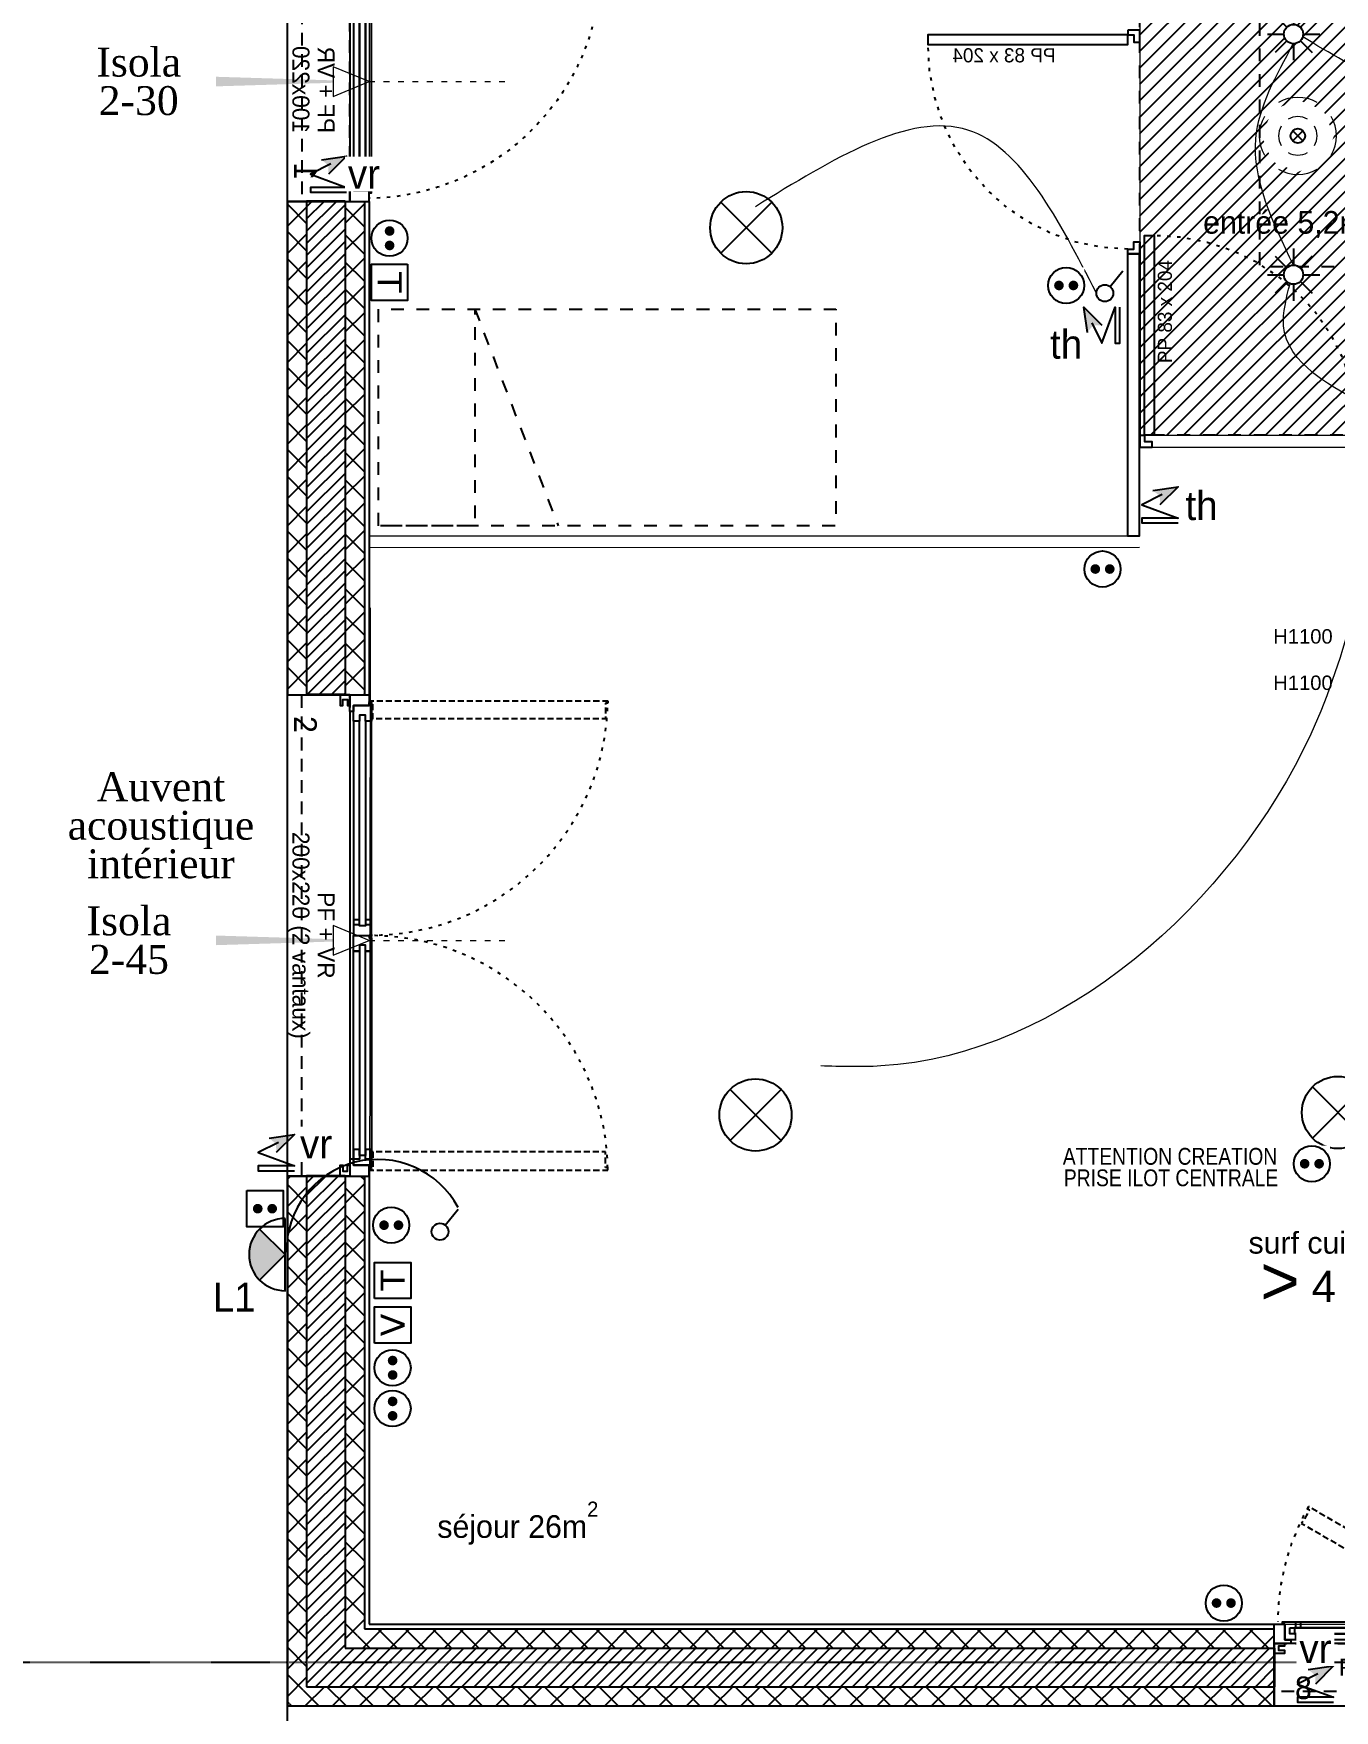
# Model space of a CAD drawing. Header units: centimetres. Extents: x -58072 to 12532, y -30603 to 6224.
# Drawn here: x 8313 to 8854, y 2315 to 3011 of the extents above; entities that cross this region are included whole.
import ezdxf

# ---------------------------------------------------------------- set-up
doc = ezdxf.new("R2010")
doc.units = ezdxf.units.CM
for name, pattern in [('ACAD_ISO03W100', [30, 12, -18]), ('Style de ligne -1', [0.41664, 0.20828, -0.20836]), ('Style de ligne -11', [0.347222, 0.20828, -0.138942]), ('Style de ligne -12', [0.164042, 0.054681, -0.109361]), ('Style de ligne -13', [0.147638, 0.098425, -0.049213]), ('Style de ligne -14', [0.147638, 0.098425, -0.049213]), ('Style de ligne -17', [0.347222, 0.20828, -0.138942]), ('Style de ligne -18', [0.164042, 0.054681, -0.109361]), ('VW-01', [0.41656, 0.20828, -0.20828])]:
    doc.linetypes.add(name, pattern=pattern)
for name, color, linetype in [('B Aménagement intérieur', 252, 'Continuous'), ('B Faux plafonds', 252, 'Continuous'), ('B Faux plafonds_Hatch', 9, 'Continuous'), ('B GÈnÈral_Hatch', 252, 'Continuous'), ('B Général', 252, 'Continuous'), ('C ANNOTATIONS-axes horizontaux', 252, 'Style de ligne -1'), ('C ANNOTATIONS-prestations', 252, 'Continuous'), ('C ANNOTATIONS-texte', 252, 'Continuous'), ('D SURFACES-shab', 252, 'Continuous'), ('prlm-VMC', 93, 'Continuous')]:
    doc.layers.add(name, color=color, linetype=linetype)
for name, color, linetype, lineweight in [('prlm-ELEC-CFA', 1, 'Continuous', 25), ('prlm-ELEC-CFO', 1, 'Continuous', 25), ('prlm-ELEC-SSI', 6, 'Continuous', 25)]:
    doc.layers.add(name, color=color, linetype=linetype, lineweight=lineweight)
doc.layers.add('prlm-ZEROPLOT', color=254, linetype='Continuous', plot=False)
doc.styles.add('Arial', font='arial.ttf', dxfattribs={"height": 12})
doc.styles.add('ARIAL NA', font='ARIALN.TTF')
doc.styles.add('Eurostile', font='Eurosti.TTF')
doc.styles.add('Eurostile (bold)', font='Eurostib.TTF')
doc.styles.add('prlm-elec-cfa', font='comic.ttf', dxfattribs={"height": 12})
doc.styles.add('prlm-elec-cfo', font='comic.ttf', dxfattribs={"height": 12})
doc.styles.add('prlm-sejc', font='arial.ttf', dxfattribs={"height": 20})
doc.styles.add('prlm-vmc', font='pala.ttf', dxfattribs={"height": 14})
doc.styles.get("Standard").update_dxf_attribs({"font": 'isocp.shx', "height": 12})
pattern_1 = [(45, (0, 0), (2.4253472, -2.6458333), [])]
pattern_2 = [(-45, (0, 0), (5.656854, 5.656854), []), (45, (0, 0), (5.656854, -5.656854), [])]

# ---------------------------------------------------------------- blocks, each defined once
blk = doc.blocks.new('B 60.F 100x170 (allège pleine + VR')
at = {"layer": 'B Général', "linetype": 'Continuous', "lineweight": 35}
for p, q in [((-50, 7), (-50, -9)), ((50, 7), (50, -9))]:
    blk.add_line(p, q, dxfattribs=at)
at = {"layer": 'B Général'}
blk.add_line((45, 9), (-45, 9), dxfattribs=at)
at = {"layer": 'B Général', "linetype": 'Style de ligne -13', "ltscale": 25.4, "flags": 128}
blk.add_lwpolyline([(-35.69, 65.82), (-36.19, 64.95), (-35.32, 64.45), (-38.57, 58.82), (42.63, 11.94), (45.88, 17.57), (46.75, 17.07), (47.25, 17.93)], close=True, dxfattribs=at)
at = {"layer": 'B Général', "flags": 128}
for points in [[(-43, 10.5), (-43, 9), (-50, 9), (-50, 17), (-45.5, 17), (-45.5, 10.5)], [(-43.5, 15.5), (43.5, 15.5), (43.5, 13), (-43.5, 13)], [(-41, 18), (41, 18), (41, 15.5), (-41, 15.5)], [(43, 10.5), (43, 9), (50, 9), (50, 17), (45.5, 17), (45.5, 10.5)], [(-50, 9), (-50, 5), (-45.5, 5), (-45.5, 6), (-48, 6), (-48, 8), (-45.5, 8), (-45.5, 9)], [(-41, 13), (41, 13), (41, 10.5), (-41, 10.5)], [(50, 9), (50, 5), (45.5, 5), (45.5, 6), (48, 6), (48, 8), (45.5, 8), (45.5, 9)]]:
    blk.add_lwpolyline(points, close=True, dxfattribs=at)
at = {"layer": 'B Général', "linetype": 'Continuous', "flags": 128}
for points in [[(-39, 15.5), (-41.5, 15.5), (-41.5, 13), (-39, 13), (-39, 10.5), (-45.5, 10.5), (-45.5, 17), (-46.5, 17), (-46.5, 18), (-39, 18)], [(39, 15.5), (41.5, 15.5), (41.5, 13), (39, 13), (39, 10.5), (45.5, 10.5), (45.5, 17), (46.5, 17), (46.5, 18), (39, 18)]]:
    blk.add_lwpolyline(points, close=True, dxfattribs=at)
at = {"layer": 'B Général', "linetype": 'Style de ligne -11', "ltscale": 25.4, "flags": 128}
blk.add_lwpolyline([(-50, 9), (50, 9), (50, -11), (-50, -11)], close=True, dxfattribs=at)
at = {"layer": 'B Général', "flags": 128}
blk.add_lwpolyline([(-50, -9), (-50, -17), (50, -17), (50, -9)], dxfattribs=at)
at = {"layer": 'B Général'}
blk.add_circle((47, 17.5), 0.5, dxfattribs=at)
at = {"layer": 'B Général', "linetype": 'Style de ligne -12', "ltscale": 25.4}
blk.add_arc((49, 17.5), 97.5, 150.29382, 179.70618, dxfattribs=at)
at = {"layer": 'B Général', "insert": (-23.11, 2.65), "char_height": 7.056, "attachment_point": 1, "line_spacing_factor": 0.894578, "style": 'Eurostile'}
blk.add_mtext('F.A.B + VR', dxfattribs=at)
at = {"layer": 'C ANNOTATIONS-prestations', "rotation": 360, "line_spacing_factor": 0.894578}
for s, insert, char_height, attachment_point, style in [('8', (-41.34, -4.77), 9.41, 1, 'Eurostile (bold)'), ('100x170', (0, -7.83), 7.056, 2, 'Eurostile')]:
    blk.add_mtext(s, dxfattribs=dict(at, insert=insert, char_height=char_height, attachment_point=attachment_point, style=style))
blk = doc.blocks.new('B 60.PF 200.220 + VR')
at = {"layer": 'B Général', "linetype": 'Continuous'}
for p, q in [((-100, 7), (-100, 17)), ((100, 7), (100, 17))]:
    blk.add_line(p, q, dxfattribs=at)
at = {"layer": 'B Général', "linetype": 'Continuous', "lineweight": 35}
for p, q in [((-100, 7), (-100, -9)), ((100, 7), (100, -9))]:
    blk.add_line(p, q, dxfattribs=at)
at = {"layer": 'B Général'}
blk.add_line((-93, 9), (97, 9), dxfattribs=at)
at = {"layer": 'B Général', "linetype": 'Style de ligne -13', "ltscale": 25.4, "flags": 128}
for points in [[(-97.5, 116.12), (-96.5, 116.12), (-96.5, 115.12), (-90, 115.12), (-90, 18.5), (-96.5, 18.5), (-96.5, 17.5), (-97.5, 17.5)], [(97.5, 116.12), (96.5, 116.12), (96.5, 115.12), (90, 115.12), (90, 18.5), (96.5, 18.5), (96.5, 17.5), (97.5, 17.5)]]:
    blk.add_lwpolyline(points, close=True, dxfattribs=at)
at = {"layer": 'B Général', "flags": 128}
for points in [[(-93, 10.5), (-93, 9), (-100, 9), (-100, 17), (-95.5, 17), (-95.5, 10.5)], [(-4.5, 18), (-89, 18), (-89, 15.5), (-4.5, 15.5)], [(6.5, 18), (93, 18), (93, 15.5), (6.5, 15.5)], [(93, 10.5), (93, 9), (100, 9), (100, 17), (95.5, 17), (95.5, 10.5)], [(-100, 9), (-100, 5), (-95.5, 5), (-95.5, 6), (-98, 6), (-98, 8), (-95.5, 8), (-95.5, 9)], [(-4.5, 13), (-89, 13), (-89, 10.5), (-4.5, 10.5)], [(6.5, 13), (93, 13), (93, 10.5), (6.5, 10.5)], [(100, 9), (100, 5), (95.5, 5), (95.5, 6), (98, 6), (98, 8), (95.5, 8), (95.5, 9)]]:
    blk.add_lwpolyline(points, close=True, dxfattribs=at)
at = {"layer": 'B Général', "linetype": 'Continuous', "flags": 128}
for points in [[(-89, 15.5), (-91.5, 15.5), (-91.5, 13), (-89, 13), (-89, 10.5), (-95.5, 10.5), (-95.5, 17), (-96.5, 17), (-96.5, 18), (-89, 18)], [(-6.5, 15.5), (-4, 15.5), (-4, 13), (-6.5, 13), (-6.5, 10.5), (0, 10.5), (0, 17), (1, 17), (1, 18), (-6.5, 18)], [(6.5, 15.5), (4, 15.5), (4, 13), (6.5, 13), (6.5, 10.5), (0, 10.5), (0, 17), (1, 17), (1, 18), (6.5, 18)], [(89, 15.5), (91.5, 15.5), (91.5, 13), (89, 13), (89, 10.5), (95.5, 10.5), (95.5, 17), (96.5, 17), (96.5, 18), (89, 18)]]:
    blk.add_lwpolyline(points, close=True, dxfattribs=at)
at = {"layer": 'B Général', "linetype": 'Style de ligne -11', "ltscale": 25.4, "flags": 128}
blk.add_lwpolyline([(-100, 9), (100, 9), (100, -11), (-100, -11)], close=True, dxfattribs=at)
at = {"layer": 'B Général', "flags": 128}
blk.add_lwpolyline([(100, -9), (100, -17), (-100, -17), (-100, -9)], dxfattribs=at)
at = {"layer": 'B Général'}
for centre in [(-97, 17.5), (97, 17.5)]:
    blk.add_circle(centre, 0.5, dxfattribs=at)
at = {"layer": 'B Général', "linetype": 'Style de ligne -12', "ltscale": 25.4}
for centre, start, end in [((-98.46, 17.77), 359.55233, 89.0018), ((98.46, 17.77), 90.9982, 180.44847)]:
    blk.add_arc(centre, 98.37, start, end, dxfattribs=at)
at = {"layer": 'B Général', "insert": (0, 2.65), "char_height": 7.056, "attachment_point": 2, "rotation": 360, "line_spacing_factor": 0.894578, "style": 'Eurostile'}
blk.add_mtext('PF + VR', dxfattribs=at)
at = {"layer": 'C ANNOTATIONS-prestations', "rotation": 360, "line_spacing_factor": 0.894578}
for s, insert, char_height, attachment_point, style in [('2', (-91.15, -4.77), 9.41, 1, 'Eurostile (bold)'), ('200x220 (2 vantaux) ', (0, -7.83), 7.0556, 2, 'Eurostile')]:
    blk.add_mtext(s, dxfattribs=dict(at, insert=insert, char_height=char_height, attachment_point=attachment_point, style=style))
blk = doc.blocks.new('B 60.PF 100.220 + VR')
at = {"layer": 'B Général', "linetype": 'Continuous'}
for p, q in [((-50, 7), (-50, 17)), ((50, 7), (50, 17))]:
    blk.add_line(p, q, dxfattribs=at)
at = {"layer": 'B Général', "linetype": 'Continuous', "lineweight": 35}
for p, q in [((-50, 7), (-50, -9)), ((50, 7), (50, -9))]:
    blk.add_line(p, q, dxfattribs=at)
at = {"layer": 'B Général'}
blk.add_line((45, 9), (-45, 9), dxfattribs=at)
at = {"layer": 'B Général', "linetype": 'Style de ligne -14', "ltscale": 25.4, "flags": 128}
blk.add_lwpolyline([(47.5, 113.27), (46.5, 113.27), (46.5, 112.27), (40, 112.27), (40, 18.5), (46.5, 18.5), (46.5, 17.5), (47.5, 17.5)], close=True, dxfattribs=at)
at = {"layer": 'B Général', "flags": 128}
for points in [[(-43, 10.5), (-43, 9), (-50, 9), (-50, 17), (-45.5, 17), (-45.5, 10.5)], [(-43.5, 15.5), (43.5, 15.5), (43.5, 13), (-43.5, 13)], [(-41, 18), (41, 18), (41, 15.5), (-41, 15.5)], [(43, 10.5), (43, 9), (50, 9), (50, 17), (45.5, 17), (45.5, 10.5)], [(-41, 13), (41, 13), (41, 10.5), (-41, 10.5)]]:
    blk.add_lwpolyline(points, close=True, dxfattribs=at)
at = {"layer": 'B Général', "linetype": 'Continuous', "flags": 128}
for points in [[(-39, 15.5), (-41.5, 15.5), (-41.5, 13), (-39, 13), (-39, 10.5), (-45.5, 10.5), (-45.5, 17), (-46.5, 17), (-46.5, 18), (-39, 18)], [(39, 15.5), (41.5, 15.5), (41.5, 13), (39, 13), (39, 10.5), (45.5, 10.5), (45.5, 17), (46.5, 17), (46.5, 18), (39, 18)]]:
    blk.add_lwpolyline(points, close=True, dxfattribs=at)
at = {"layer": 'B Général', "linetype": 'Style de ligne -17', "ltscale": 25.4, "flags": 128}
blk.add_lwpolyline([(-50, 9), (50, 9), (50, -11), (-50, -11)], close=True, dxfattribs=at)
at = {"layer": 'B Général', "flags": 128}
blk.add_lwpolyline([(-50, -9), (-50, -17), (50, -17), (50, -9)], dxfattribs=at)
at = {"layer": 'B Général'}
blk.add_circle((47, 17.5), 0.5, dxfattribs=at)
at = {"layer": 'B Général', "linetype": 'Style de ligne -18', "ltscale": 25.4}
blk.add_arc((48.78, 15.78), 97.5, 90.89734, 179.2823, dxfattribs=at)
at = {"layer": 'B Général', "insert": (-21.61, 2.64), "char_height": 7.056, "attachment_point": 1, "rotation": 360, "line_spacing_factor": 0.894578, "style": 'Eurostile'}
blk.add_mtext('PF + VR', dxfattribs=at)
at = {"layer": 'C ANNOTATIONS-prestations', "attachment_point": 1, "rotation": 360, "line_spacing_factor": 0.894578}
for s, insert, char_height, style in [('1', (-41.14, -4.77), 9.41, 'Eurostile (bold)'), ('100x220', (-21.61, -7.84), 7.056, 'Eurostile')]:
    blk.add_mtext(s, dxfattribs=dict(at, insert=insert, char_height=char_height, style=style))
blk = doc.blocks.new('xi.EA')
at = {"layer": 'prlm-VMC', "color": 0, "linetype": 'ByBlock', "lineweight": 5, "flags": 128}
blk.add_lwpolyline([(-6.17, -15), (6.17, -15), (0, 0)], close=True, dxfattribs=at)
at = {"layer": 'prlm-VMC', "color": 0, "linetype": 'ByBlock', "lineweight": -2, "flags": 128}
blk.add_lwpolyline([(0, -15, 1, 4, 0), (0, -63.63, 1, 1, 0)], format="xyseb", dxfattribs=at)
at = {"layer": 'prlm-VMC', "color": 0, "linetype": 'ByBlock', "lineweight": 5}
blk.add_solid([(0, 0), (6.17, -15), (-6.17, -15), (0, 0)], dxfattribs=at)
at = {"layer": 'prlm-ZEROPLOT', "color": 250, "linetype": 'ACAD_ISO03W100', "lineweight": 0, "ltscale": 0.2}
blk.add_lwpolyline([(0, 0), (0, 60)], dxfattribs=at)
blk = doc.blocks.new('xi.PTCE')
at = {"layer": 'prlm-ELEC-CFO', "color": 0}
for points in [[(-10.61, 10.61), (10.61, -10.61)], [(10.61, 10.61), (-10.61, -10.61)]]:
    blk.add_lwpolyline(points, dxfattribs=at)
at = {"layer": 'prlm-ELEC-CFO', "color": 0, "linetype": 'ByBlock'}
blk.add_circle((0, 0), 15, dxfattribs=at)
blk = doc.blocks.new('xi.SA')
at = {"layer": 'prlm-ELEC-CFO', "color": 0}
blk.add_lwpolyline([(0.2, -1.28), (5.5, 5.28)], dxfattribs=at)
blk.add_circle((-2, -4), 3.5, dxfattribs=at)
blk = doc.blocks.new('xi.PC')
at = {"color": 0, "lineweight": 5}
blk.add_wipeout([(-7.5, -7.5), (7.5, -7.5), (7.5, 7.5), (-7.5, 7.5)], dxfattribs=at).dxf.layer = 'prlm-ELEC-CFO'
at = {"layer": 'prlm-ELEC-CFO', "color": 0, "linetype": 'ByBlock', "lineweight": 5, "const_width": 2}
for points in [[(-4, 0, 1), (-2, 0, 1)], [(2, 0, 1), (4, 0, 1)]]:
    blk.add_lwpolyline(points, format="xyb", close=True, dxfattribs=at)
at = {"layer": 'prlm-ELEC-CFO', "color": 0, "linetype": 'ByBlock', "lineweight": -2}
blk.add_circle((0, 0), 7.5, dxfattribs=at)
blk = doc.blocks.new('xi.TEL')
at = {"layer": 'prlm-ELEC-CFA', "color": 0, "linetype": 'ByBlock', "lineweight": -2, "flags": 128}
blk.add_lwpolyline([(-7.5, 7.5), (7.5, 7.5), (7.5, -7.5), (-7.5, -7.5)], close=True, dxfattribs=at)
at = {"layer": 'prlm-ELEC-CFA', "color": 0, "linetype": 'ByBlock', "insert": (0, 0), "char_height": 10, "width": 11.36, "attachment_point": 5}
blk.add_mtext('{\\fVerdana|b0|i0|c0|p34;T}', dxfattribs=at)
blk = doc.blocks.new('xi.VR')
at = {"layer": 'prlm-ELEC-CFO', "lineweight": 5}
blk.add_hatch(color=0, dxfattribs=at).paths.add_polyline_path([(-3, 6), (-0.1, 3.7), (0, 0), (7.5, 7.5)])
at = {"layer": 'prlm-ELEC-CFO', "color": 0}
for points in [[(-3, 6), (7.5, 7.5), (0, 0)], [(0.95, 4.23), (-7.5, 0), (7.5, -5.5), (-7.5, -5.5), (-7.5, -7.5), (7.5, -7.5)]]:
    blk.add_lwpolyline(points, dxfattribs=at)
blk = doc.blocks.new('xi.SPOT')
at = {"color": 0, "lineweight": 5}
blk.add_wipeout([(-4, 0), (-2.83, -2.83), (0, -4), (2.83, -2.83), (4, 0), (2.83, 2.83), (0, 4), (-2.83, 2.83)], dxfattribs=at).dxf.layer = 'prlm-ELEC-CFO'
at = {"layer": 'prlm-ELEC-CFO', "color": 0, "linetype": 'ByBlock', "lineweight": -2, "flags": 128}
for points in [[(-7.69, 7.69), (-2.83, 2.83)], [(0, 10.88), (0, 4)], [(7.69, 7.69), (2.83, 2.83)], [(-10.88, 0), (-4, 0)], [(4, 0), (10.88, 0)], [(-2.83, -2.83), (-7.69, -7.69)], [(0, -4), (0, -10.88)], [(2.83, -2.83), (7.69, -7.69)]]:
    blk.add_lwpolyline(points, dxfattribs=at)
at = {"layer": 'prlm-ELEC-CFO', "color": 0, "linetype": 'ByBlock', "lineweight": -2}
blk.add_circle((0, 0), 4, dxfattribs=at)
blk = doc.blocks.new('xi.FUM')
at = {"color": 0}
blk.add_wipeout([(-10.61, -10.61), (-15, 0), (-10.61, 10.61), (0, 15), (10.61, 10.61), (15, 0), (10.61, -10.61), (0, -15)], dxfattribs=at).dxf.layer = 'prlm-ELEC-SSI'
at = {"layer": 'prlm-ELEC-SSI', "color": 0}
for points in [[(-2.12, 2.12), (2.12, -2.12)], [(2.12, 2.12), (-2.12, -2.12)]]:
    blk.add_lwpolyline(points, dxfattribs=at)
blk.add_circle((0, 0), 3, dxfattribs=at)
at = {"layer": 'prlm-ELEC-SSI', "color": 0, "lineweight": 13}
for radius, start, end in [(16, 60, 120), (16, 150, 210), (8, 60, 120), (16, 330, 30), (8, 150, 210), (8, 330, 30), (8, 240, 300), (16, 240, 300)]:
    blk.add_arc((0, 0), radius, start, end, dxfattribs=at)
blk = doc.blocks.new('xi.4m²')
at = {"color": 0}
blk.add_wipeout([(-34.54, 20.54), (34.54, 20.54), (34.54, -20.54), (-34.54, -20.54)], dxfattribs=at).dxf.layer = 'prlm-ELEC-CFO'
at = {"layer": 'prlm-ELEC-CFO', "color": 0, "attachment_point": 6, "line_spacing_factor": 0.8, "style": 'prlm-sejc'}
for s, insert, char_height in [('surf cuisine', (30.36, 8.9), 9), ('4 m²', (29.31, -9.19), 13)]:
    blk.add_mtext(s, dxfattribs=dict(at, insert=insert, char_height=char_height))
at = {"layer": 'prlm-ELEC-CFO', "color": 0, "style": 'prlm-sejc', "flags": 8}
blk.add_attdef('?', (-28.3, -16.79), '', height=20, dxfattribs=at)
blk = doc.blocks.new('xi.TV')
at = {"layer": 'prlm-ELEC-CFA', "color": 0, "linetype": 'ByBlock', "lineweight": -2, "flags": 128}
blk.add_lwpolyline([(-7.5, 7.5), (7.5, 7.5), (7.5, -7.5), (-7.5, -7.5)], close=True, dxfattribs=at)
at = {"layer": 'prlm-ELEC-CFA', "color": 0, "linetype": 'ByBlock', "insert": (0, 0), "char_height": 10, "width": 11.36, "attachment_point": 5}
blk.add_mtext('{\\fVerdana|b0|i0|c0|p34;V}', dxfattribs=at)
blk = doc.blocks.new('xi.TH')
at = {"color": 0, "lineweight": 5}
blk.add_wipeout([(-7.5, -7.5), (7.5, -7.5), (7.5, 7.5), (-7.5, 7.5)], dxfattribs=at).dxf.layer = 'prlm-ELEC-CFA'
at = {"layer": 'prlm-ELEC-CFA', "lineweight": 5}
blk.add_hatch(color=0, dxfattribs=at).paths.add_polyline_path([(-3, 6), (-0.1, 3.7), (0, 0), (7.5, 7.5)])
at = {"layer": 'prlm-ELEC-CFA', "color": 0}
for points in [[(-3, 6), (7.5, 7.5), (0, 0)], [(0.95, 4.23), (-7.5, 0), (7.5, -5.5), (-7.5, -5.5), (-7.5, -7.5), (7.5, -7.5)]]:
    blk.add_lwpolyline(points, dxfattribs=at)
blk = doc.blocks.new('B 60.PP 80')
at = {"layer": 'B Général', "flags": 128}
blk.add_lwpolyline([(-43, 2.5), (-43, 85.5), (-39, 85.5), (-39, 2.5)], close=True, dxfattribs=at)
at = {"layer": 'B Général', "linetype": 'Style de ligne -18', "ltscale": 25.4, "flags": 128}
blk.add_lwpolyline([(46, 2.5), (45.27, 13.33), (43.1, 23.98), (39.53, 34.26), (34.61, 44), (28.44, 53.03), (21.1, 61.19), (12.74, 68.35), (3.5, 74.38), (-6.47, 79.18), (-17, 82.67), (-27.91, 84.79), (-39, 85.5)], dxfattribs=at)
at = {"layer": 'B Général', "linetype": 'Continuous', "flags": 128}
for points in [[(-45, 2.5), (-43, 2.5), (-43, 0), (-40, 0), (-40, -2.5), (-45, -2.5)], [(48, 2.5), (46, 2.5), (46, 0), (43, 0), (43, -2.5), (48, -2.5), (48, -2.5), (48, -2.5), (48, 1.79), (48, 1.79)]]:
    blk.add_lwpolyline(points, close=True, dxfattribs=at)
at = {"layer": 'C ANNOTATIONS-prestations', "insert": (-37.5, 32.5), "char_height": 5.8796, "attachment_point": 1, "rotation": 90, "line_spacing_factor": 0.894578, "style": 'Eurostile'}
blk.add_mtext('PP 83 x 204', dxfattribs=at)
blk = doc.blocks.new('B 60.Lit 90.190')
at = {"layer": 'B Général', "linetype": 'VW-01', "ltscale": 25.4}
blk.add_line((45, 54.99), (-45, 20.35), dxfattribs=at)
at = {"layer": 'B Général', "linetype": 'VW-01', "ltscale": 25.4, "flags": 128}
for points in [[(-45, 95), (45, 95), (45, -95), (-45, -95)], [(-45, 95), (45, 95), (45, 54.99), (-45, 54.99)]]:
    blk.add_lwpolyline(points, close=True, dxfattribs=at)
blk = doc.blocks.new('xi.PC-EXT')
at = {"layer": 'prlm-ELEC-CFO', "color": 0, "linetype": 'ByBlock', "lineweight": -2, "flags": 128}
blk.add_lwpolyline([(-7.5, 7.5), (7.5, 7.5), (7.5, -7.5), (-7.5, -7.5)], close=True, dxfattribs=at)
at = {"layer": 'prlm-ELEC-CFO', "color": 0, "linetype": 'ByBlock', "lineweight": 5, "const_width": 2}
for points in [[(-4, 0, 1), (-2, 0, 1)], [(2, 0, 1), (4, 0, 1)]]:
    blk.add_lwpolyline(points, format="xyb", close=True, dxfattribs=at)
blk = doc.blocks.new('xi.lum1')
at = {"layer": 'prlm-ELEC-CFO', "linetype": 'ByBlock', "lineweight": 5}
blk.add_hatch(color=0, dxfattribs=at).paths.add_polyline_path([(10.61, 10.61, 0.414214), (-10.61, 10.61), (0, 0)])
at = {"layer": 'prlm-ELEC-CFO', "color": 0, "linetype": 'ByBlock', "lineweight": -2, "flags": 128}
blk.add_lwpolyline([(15, 0, 1), (-15, 0)], format="xyb", close=True, dxfattribs=at)
at = {"layer": 'prlm-ELEC-CFO', "color": 0}
blk.add_lwpolyline([(-10.61, 10.61), (0, 0), (10.61, 10.61)], dxfattribs=at)

msp = doc.modelspace()

# ---------------------------------------------------------------- hatches: boundary and pattern name
at = {"layer": 'B Faux plafonds_Hatch', "linetype": 'Continuous'}
h = msp.add_hatch(dxfattribs=at)
h.set_pattern_fill('F_P__SOFFITE', color=256, style=0, pattern_type=2)
h.set_pattern_definition([(45, (0, 0.2205), (-3.5277778, 3.3072917), [])])
h.paths.add_polyline_path([(8892.629, 3252.389), (8892.629, 3182.389), (9042.484, 3182.389), (9042.484, 2909.491), (8922.484, 2909.491), (8922.484, 2913.491), (8887.484, 2913.491), (8887.484, 2844.491), (8772.643, 2844.491), (8772.643, 3252.389)])
at = {"layer": 'B GÈnÈral_Hatch', "linetype": 'Continuous'}
h = msp.add_hatch(dxfattribs=at)
h.set_pattern_fill('02_ISOLANT', color=256, angle=-90, style=0, pattern_type=2)
h.set_pattern_definition(pattern_2)
h.paths.add_polyline_path([(8426.485, 2941.691), (8418.485, 2941.691), (8418.485, 2736.691), (8426.485, 2736.691)])
h = msp.add_hatch(dxfattribs=at)
h.set_pattern_fill('50_BETON', color=256, style=0, pattern_type=2)
h.set_pattern_definition(pattern_1)
h.paths.add_polyline_path([(8442.485, 2941.691), (8426.485, 2941.691), (8426.485, 2736.691), (8442.485, 2736.691)])
h = msp.add_hatch(dxfattribs=at)
h.set_pattern_fill('02_ISOLANT', color=256, angle=-90, style=0, pattern_type=2)
h.set_pattern_definition(pattern_2)
h.paths.add_polyline_path([(8450.485, 2941.691), (8442.485, 2941.691), (8442.485, 2736.691), (8450.485, 2736.691)])
h = msp.add_hatch(dxfattribs=at)
h.set_pattern_fill('02_ISOLANT', color=256, angle=-90, style=0, pattern_type=2)
h.set_pattern_definition(pattern_2)
h.paths.add_polyline_path([(8426.485, 2536.691), (8418.485, 2536.691), (8418.485, 2316.491), (8426.485, 2324.491)])
h = msp.add_hatch(dxfattribs=at)
h.set_pattern_fill('50_BETON', color=256, style=0, pattern_type=2)
h.set_pattern_definition(pattern_1)
h.paths.add_polyline_path([(8442.485, 2536.691), (8426.485, 2536.691), (8426.485, 2324.491), (8442.485, 2340.491)])
h = msp.add_hatch(dxfattribs=at)
h.set_pattern_fill('02_ISOLANT', color=256, angle=-90, style=0, pattern_type=2)
h.set_pattern_definition(pattern_2)
h.paths.add_polyline_path([(8450.485, 2536.691), (8442.485, 2536.691), (8442.485, 2340.491), (8450.485, 2348.491)])
h = msp.add_hatch(dxfattribs=at)
h.set_pattern_fill('02_ISOLANT', color=256, style=0, pattern_type=2)
h.set_pattern_definition([(45, (0, 0), (-5.656854, 5.656854), []), (135, (0, 0), (5.656854, 5.656854), [])])
h.paths.add_polyline_path([(8450.485, 2348.491), (8442.485, 2340.491), (8828.485, 2340.491), (8828.485, 2348.491)])
h = msp.add_hatch(dxfattribs=at)
h.set_pattern_fill('50_BETON', color=256, style=0, pattern_type=2)
h.set_pattern_definition(pattern_1)
h.paths.add_polyline_path([(8442.485, 2340.491), (8426.485, 2324.491), (8828.485, 2324.491), (8828.485, 2340.491)])
h = msp.add_hatch(dxfattribs=at)
h.set_pattern_fill('02_ISOLANT', color=256, style=0, pattern_type=2)
h.set_pattern_definition([(45, (0, 0), (-5.656854, 5.656854), []), (135, (0, 0), (5.656854, 5.656854), [])])
h.paths.add_polyline_path([(8426.485, 2324.491), (8418.485, 2316.491), (8828.485, 2316.491), (8828.485, 2324.491)])

# ---------------------------------------------------------------- linework, layer by layer
at = {"layer": 'B Faux plafonds', "linetype": 'VW-01', "ltscale": 25.4, "flags": 128}
msp.add_lwpolyline([(8892.629, 3252.389), (8892.629, 3182.389), (9042.484, 3182.389), (9042.484, 2909.491), (8922.484, 2909.491), (8922.484, 2913.491), (8887.484, 2913.491), (8887.484, 2844.491), (8772.643, 2844.491), (8772.643, 3252.389)], close=True, dxfattribs=at)
at = {"layer": 'B Général', "linetype": 'Continuous'}
for p, q in [((8418.485, 2941.691), (8418.485, 2736.691)), ((8418.485, 2941.691), (8418.485, 2736.691)), ((8418.485, 2941.691), (8452.485, 2941.691)), ((8426.485, 2941.691), (8426.485, 2736.691)), ((8442.485, 2941.691), (8442.485, 2736.691)), ((8450.485, 2941.691), (8450.485, 2736.691)), ((8450.485, 2941.691), (8450.485, 2736.691)), ((8452.485, 2941.691), (8452.485, 2736.691)), ((8452.485, 2941.691), (8452.485, 2736.691)), ((8767.643, 2919.854), (8772.643, 2919.854)), ((8772.643, 2919.854), (8772.643, 2844.491)), ((8772.643, 2839.491), (8772.643, 2844.491)), ((8772.643, 2844.491), (8772.643, 2839.491)), ((8418.485, 2736.691), (8452.485, 2736.691)), ((8418.485, 2536.691), (8418.485, 2316.491)), ((8418.485, 2536.691), (8418.485, 2316.491)), ((8418.485, 2536.691), (8452.485, 2536.691)), ((8426.485, 2536.691), (8426.485, 2324.491)), ((8442.485, 2536.691), (8442.485, 2340.491)), ((8450.485, 2536.691), (8450.485, 2348.491)), ((8450.485, 2536.691), (8450.485, 2348.491)), ((8452.485, 2536.691), (8452.485, 2350.491)), ((8452.485, 2536.691), (8452.485, 2350.491)), ((8450.485, 2348.491), (8828.485, 2348.491)), ((8450.485, 2348.491), (8828.485, 2348.491)), ((8452.485, 2350.491), (8828.485, 2350.491)), ((8452.485, 2350.491), (8828.485, 2350.491)), ((8828.485, 2316.491), (8828.485, 2350.491)), ((8442.485, 2340.491), (8828.485, 2340.491)), ((8426.485, 2324.491), (8828.485, 2324.491)), ((8418.485, 2316.491), (8828.485, 2316.491)), ((8418.485, 2316.491), (8828.485, 2316.491))]:
    msp.add_line(p, q, dxfattribs=at)
at = {"layer": 'B Général', "linetype": 'Continuous', "lineweight": 18}
for p, q in [((8426.485, 2941.691), (8426.485, 2736.691)), ((8442.485, 2941.691), (8442.485, 2736.691)), ((8426.485, 2536.691), (8426.485, 2324.491)), ((8442.485, 2536.691), (8442.485, 2340.491)), ((8442.485, 2340.491), (8828.485, 2340.491)), ((8426.485, 2324.491), (8828.485, 2324.491))]:
    msp.add_line(p, q, dxfattribs=at)
at = {"layer": 'B Général', "linetype": 'VW-01', "ltscale": 25.4, "flags": 128}
msp.add_lwpolyline([(8822.484, 3034.491), (9042.484, 3034.491), (9042.484, 2914.491), (8822.484, 2914.491)], close=True, dxfattribs=at)
at = {"layer": 'C ANNOTATIONS-axes horizontaux'}
msp.add_line((12370.813, 2334.491), (7910.813, 2334.491), dxfattribs=at)
msp.add_line((12370.813, 2334.491), (7910.813, 2334.491), dxfattribs=at)
at = {"layer": 'D SURFACES-shab', "lineweight": 18}
for p, q in [((8452.485, 3082.854), (8452.485, 2777.854)), ((9036.484, 2839.491), (8772.644, 2839.491)), ((8452.485, 2802.74), (8767.643, 2802.74)), ((8772.609, 2797.816), (8452.875, 2797.74)), ((8452.875, 2772.854), (8452.485, 2350.491)), ((8452.485, 2350.491), (9036.796, 2350.491))]:
    msp.add_line(p, q, dxfattribs=at)
at = {"layer": 'D SURFACES-shab', "lineweight": 18, "flags": 128}
msp.add_lwpolyline([(9043.319, 2909.491), (9043.319, 3047.389), (8772.643, 3047.389), (8772.643, 2844.491), (8887.484, 2844.491), (8887.484, 2913.491), (8922.484, 2913.491), (8922.484, 2844.491), (9042.484, 2844.491), (9042.484, 2909.491)], close=True, dxfattribs=at)
at = {"layer": 'prlm-ELEC-CFO', "lineweight": 13}
for points in [[(8754.643, 2903.573), (8701.227, 2971.333), (8612.965, 2939.499)], [(8872.369, 2824.117), (8843.699, 2720.36), (8665.052, 2582.418), (8640.079, 2582.418)]]:
    msp.add_spline(points, degree=3, dxfattribs=at)
at = {"layer": 'prlm-ZEROPLOT'}
msp.add_lwpolyline([(8418.485, 4917.388), (10859.388, 4917.388), (10859.389, 3517.39), (9818.485, 3517.39), (9818.485, 2192.491), (8418.485, 2192.491)], close=True, dxfattribs=at)

# ---------------------------------------------------------------- block references
at = {"layer": 'B Aménagement intérieur', "xscale": -1, "rotation": 90}
msp.add_blockref('B 60.PP 80', (8770.143, 2967.854), dxfattribs=at)
at = {"layer": 'B Aménagement intérieur'}
msp.add_blockref('B 60.PP 80', (8817.643, 2841.991), dxfattribs=at)
at = {"layer": 'B Général', "xscale": -1, "rotation": 270}
msp.add_blockref('B 60.PF 100.220 + VR', (8435.485, 2991.691), dxfattribs=at)
at = {"layer": 'B Général'}
for name, p, rotation in [('B 60.Lit 90.190', (8551.352, 2851.936), 89.99999999999999), ('B 60.PF 200.220 + VR', (8435.485, 2636.691), 270)]:
    msp.add_blockref(name, p, dxfattribs=dict(at, rotation=rotation))
msp.add_blockref('B 60.F 100x170 (allège pleine + VR', (8878.485, 2333.491), dxfattribs=at)
at = {"layer": 'prlm-ELEC-CFA', "rotation": 89.99999999999999}
msp.add_blockref('xi.TEL', (8462.227, 2493.322), dxfattribs=at)
at = {"layer": 'prlm-ELEC-CFO'}
for name, p in [('xi.VR', (8435.605, 2953.024)), ('xi.PTCE', (8609.153, 2930.776)), ('xi.SA', (8760.143, 2907.573)), ('xi.PTCE', (8613.021, 2562.074)), ('xi.PTCE', (8854.992, 2563.102)), ('xi.VR', (8413.891, 2546.416)), ('xi.PC-EXT', (8409.182, 2523.126)), ('xi.SA', (8483.903, 2517.577)), ('xi.VR', (8845.646, 2325.6))]:
    msp.add_blockref(name, p, dxfattribs=at)
at = {"layer": 'prlm-VMC'}
for p, rotation in [((8452.485, 2991.491), 269.9999999320832), ((8452.485, 2634.626), 270)]:
    msp.add_blockref('xi.EA', p, dxfattribs=dict(at, rotation=rotation))

# ---------------------------------------------------------------- texts
at = {"layer": 'C ANNOTATIONS-texte', "char_height": 9.40741, "attachment_point": 1, "line_spacing_factor": 0.894578, "style": 'Eurostile'}
for s, insert, width in [('entrée 5,2m{\\H0.6667x;\\S2^ ;}', (8798.984, 2943.335), 138.768), ('séjour 26m{\\H0.6667x;\\S2^ ;}', (8480.802, 2401.396), 264)]:
    msp.add_mtext(s, dxfattribs=dict(at, insert=insert, width=width))
at = {"layer": 'prlm-ELEC-CFO', "lineweight": 25}
for s, height, style, p in [('H1100', 6, 'Arial', (8828.107, 2757.946)), ('H1100', 6, 'Arial', (8828.107, 2738.669)), ('ATTENTION CREATION', 7, 'ARIAL NA', (8740.684, 2541.378)), ('PRISE ILOT CENTRALE', 7, 'ARIAL NA', (8741.11, 2532.448))]:
    msp.add_text(s, height=height, dxfattribs=dict(at, style=style)).set_placement(p)
at = {"layer": 'prlm-ELEC-CFO', "insert": (8396.41, 2486.352), "char_height": 12, "attachment_point": 5, "line_spacing_factor": 0.8, "style": 'prlm-elec-cfo', "bg_fill": 3, "box_fill_scale": 1.1, "bg_fill_color": 256, "bg_fill_transparency": 0}
msp.add_mtext('L1', dxfattribs=at)
at = {"layer": 'prlm-VMC', "char_height": 12, "width": 20.51, "attachment_point": 5, "line_spacing_factor": 0.8, "style": 'prlm-vmc', "bg_fill": 3, "box_fill_scale": 1.1, "bg_fill_color": 256, "bg_fill_transparency": 0}
for s, insert in [('Isola\\P2-30', (8356.725, 2991.491)), ('Isola\\P2-45', (8352.677, 2634.626))]:
    msp.add_mtext(s, dxfattribs=dict(at, insert=insert))
at = {"layer": 'prlm-VMC', "insert": (8365.985, 2682.365), "char_height": 12, "width": 20.51, "attachment_point": 5, "line_spacing_factor": 0.8, "style": 'prlm-vmc', "bg_fill": 2}
msp.add_mtext('Auvent acoustique intérieur', dxfattribs=at)

# ---------------------------------------------------------------- next in the draw order: block references
at = {"layer": 'prlm-ELEC-CFA'}
msp.add_blockref('xi.TH', (8781.06, 2815.617), dxfattribs=at)
at = {"layer": 'prlm-ELEC-CFO'}
for name, p in [('xi.SPOT', (8836.54, 3011.235)), ('xi.SPOT', (8836.54, 2911.235)), ('xi.PC', (8742.081, 2906.764)), ('xi.PC', (8757.176, 2788.928)), ('xi.PC', (8844.167, 2541.793)), ('xi.PC', (8461.654, 2516.265)), ('xi.PC', (8807.551, 2359.244))]:
    msp.add_blockref(name, p, dxfattribs=at)
for name, p, rotation in [('xi.PC', (8460.973, 2926.384), 270), ('xi.lum1', (8417.554, 2504.056), 90.00000000000034), ('xi.PC', (8462.227, 2440.045), 89.99999999999999)]:
    msp.add_blockref(name, p, dxfattribs=dict(at, rotation=rotation))
msp.add_blockref('xi.4m²', (8851.069, 2499.992), dxfattribs=at).add_auto_attribs({'?': '>'})

# ---------------------------------------------------------------- next in the draw order: texts
at = {"layer": 'prlm-ELEC-CFO', "lineweight": 20, "char_height": 12, "attachment_point": 5, "line_spacing_factor": 0.8, "style": 'prlm-elec-cfo', "bg_fill": 3, "box_fill_scale": 1.1, "bg_fill_color": 256, "bg_fill_transparency": 0}
for insert in [(8450.323, 2953.024), (8430.418, 2550.031), (8845.646, 2340.317)]:
    msp.add_mtext('vr', dxfattribs=dict(at, insert=insert))

# ---------------------------------------------------------------- next in the draw order: linework, layer by layer
at = {"layer": 'D SURFACES-shab', "lineweight": 25}
msp.add_lwpolyline([(8767.574, 2802.76), (8772.559, 2802.76), (8772.559, 2919.864), (8767.574, 2919.864)], close=True, dxfattribs=at)
at = {"layer": 'prlm-ELEC-CFO', "lineweight": 25}
msp.add_arc((8456.065, 2505.716), 37.899, 28.101858, 180.964739, dxfattribs=at)
at = {"layer": 'prlm-ELEC-CFO', "lineweight": 13}
for points in [[(8836.54, 2915.235), (8820.919, 2967.784), (8836.54, 3007.235)], [(8941.494, 2977.908), (8874.841, 2991.718), (8840.359, 3010.046)], [(8870.515, 2854.864), (8832.402, 2890.029), (8835.092, 2907.507)]]:
    msp.add_spline(points, degree=3, dxfattribs=at)

# ---------------------------------------------------------------- next in the draw order: block references
at = {"layer": 'prlm-ELEC-CFA', "rotation": 270}
msp.add_blockref('xi.TEL', (8460.973, 2908.064), dxfattribs=at)
at = {"layer": 'prlm-ELEC-CFO', "rotation": 89.99999999999999}
msp.add_blockref('xi.PC', (8462.227, 2457.011), dxfattribs=at)

# ---------------------------------------------------------------- next in the draw order: texts
at = {"layer": 'prlm-ELEC-CFA', "lineweight": 20, "insert": (8798.309, 2815.209), "char_height": 12, "attachment_point": 5, "line_spacing_factor": 0.8, "style": 'prlm-elec-cfa', "bg_fill": 3, "box_fill_scale": 1.1, "bg_fill_color": 256, "bg_fill_transparency": 0}
msp.add_mtext('th', dxfattribs=at)

# ---------------------------------------------------------------- next in the draw order: block references
at = {"layer": 'prlm-ELEC-CFA'}
for name, p, rotation in [('xi.TH', (8756.914, 2890.286), 90), ('xi.TV', (8462.227, 2474.804), 89.99999999999999)]:
    msp.add_blockref(name, p, dxfattribs=dict(at, rotation=rotation))
at = {"layer": 'prlm-ELEC-SSI'}
msp.add_blockref('xi.FUM', (8838.33, 2968.924), dxfattribs=at)

# ---------------------------------------------------------------- next in the draw order: texts
at = {"layer": 'prlm-ELEC-CFA', "lineweight": 20, "insert": (8742.065, 2882.257), "char_height": 12, "attachment_point": 5, "line_spacing_factor": 0.8, "style": 'prlm-elec-cfa', "bg_fill": 3, "box_fill_scale": 1.1, "bg_fill_color": 256, "bg_fill_transparency": 0}
msp.add_mtext('th', dxfattribs=at)

doc.saveas('drawing.dxf')
